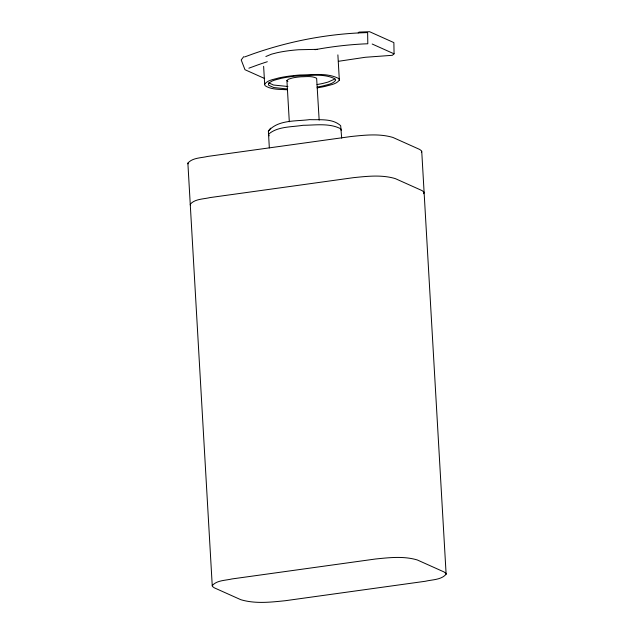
<?xml version="1.0" encoding="UTF-8"?>
<svg xmlns="http://www.w3.org/2000/svg" width="634" height="634" viewBox="0 0 634 634"><rect width="100%" height="100%" fill="white"/><g stroke="black" fill="none" stroke-linecap="round" stroke-linejoin="round"><path stroke-width="0.95" d="M187.878 163.12C192.474 157.692 201.097 158.024 207.58 156.44L351.196 136.5C364.97 135.082 379.449 133.425 392.921 137.451L419.66 149.434L421.602 150.908L421.761 151.724L446.122 574.222C441.272 579.951 432.166 579.595 425.327 581.267L285.332 600.707C270.631 602.221 255.177 603.988 240.793 599.693L214.229 587.789L212.39 586.387L212.239 585.618L187.878 163.12L188.029 163.889M212.239 585.618C216.836 580.197 225.458 580.53 231.941 578.945L375.558 558.998C389.331 557.587 403.81 555.931 417.283 559.957L444.022 571.939L445.964 573.413L446.122 574.222M421.356 152.564L421.761 151.724M423.734 193.719L423.98 192.062L422.038 190.588L395.299 178.606C381.819 174.58 367.348 176.236 353.566 177.655L209.957 197.594C203.474 199.179 194.852 198.846 190.255 204.267L190.398 205.044M243.718 56.68L241.205 59.937L244.978 69.708L264.647 78.521M287.622 89.798C280.101 89.22 271.614 89.957 265.044 85.661L264.663 84.163C267.825 79.908 273.84 79.504 278.556 77.99A40.362 8.25 -3.3 0 1 300.151 74.986C312.927 74.915 327.247 72.49 338.952 78.648L339.341 80.146C336.178 84.401 330.156 84.813 325.448 86.319A40.362 8.25 -3.3 0 1 317.111 87.849M289.302 121.752L286.917 80.455L288.549 79.179L292.48 77.982A16.143 3.305 -3.3 0 1 301.118 76.785C306.23 76.754 311.952 75.779 316.635 78.244L319.171 120.143M269.339 147.904L268.372 131.079C278.128 119.572 295.983 121.443 309.614 119.62C319.869 120.072 332.446 118.17 340.672 125.706L341.678 138.125M268.372 131.079L269.482 129.661M269.585 129.534L270.655 128.171M358.955 32.112L369.574 31.7L393.88 42.613L394.063 53.819L392.319 55.309L365.358 57.274L338.39 61.308M265.86 56.513L271.55 54.159L277.098 52.725A40.362 8.25 -3.3 0 1 298.701 49.729L317.531 49.341M334.34 79.266L327.944 82.111L322.96 83.403A36.328 7.426 -3.3 0 1 317.048 84.528M244.542 56.981L253.473 53.724A417.426 380.17 -65.9 0 1 358.17 32.96M248.869 68.195L257.959 64.866A420.31 382.801 -65.9 0 1 267.318 61.72M358.17 32.936L367.633 32.572L367.815 43.77L363.377 43.944A420.31 382.801 -65.9 0 0 314.979 49.706M287.915 86.493L273.571 85.035L268.602 82.808M287.162 88.966L273.722 87.54L268.745 85.313L268.396 83.965C271.241 80.13 276.662 79.765 280.902 78.402A36.328 7.426 -3.3 0 1 300.342 75.708C311.833 75.636 324.727 73.457 335.259 78.996L335.608 80.344C332.763 84.179 327.342 84.544 323.102 85.907A36.328 7.426 -3.3 0 1 317.19 87.032M372.174 44.015L394.063 53.819M287.876 81.588L286.917 80.455M269.157 135.827L268.554 134.218C277.676 126.245 291.68 127.165 303.092 125.286C315.526 125.215 329.458 122.853 340.854 128.845L341.227 130.303M337.882 54.881L339.341 80.146M263.633 66.34L264.663 84.163"/></g></svg>
